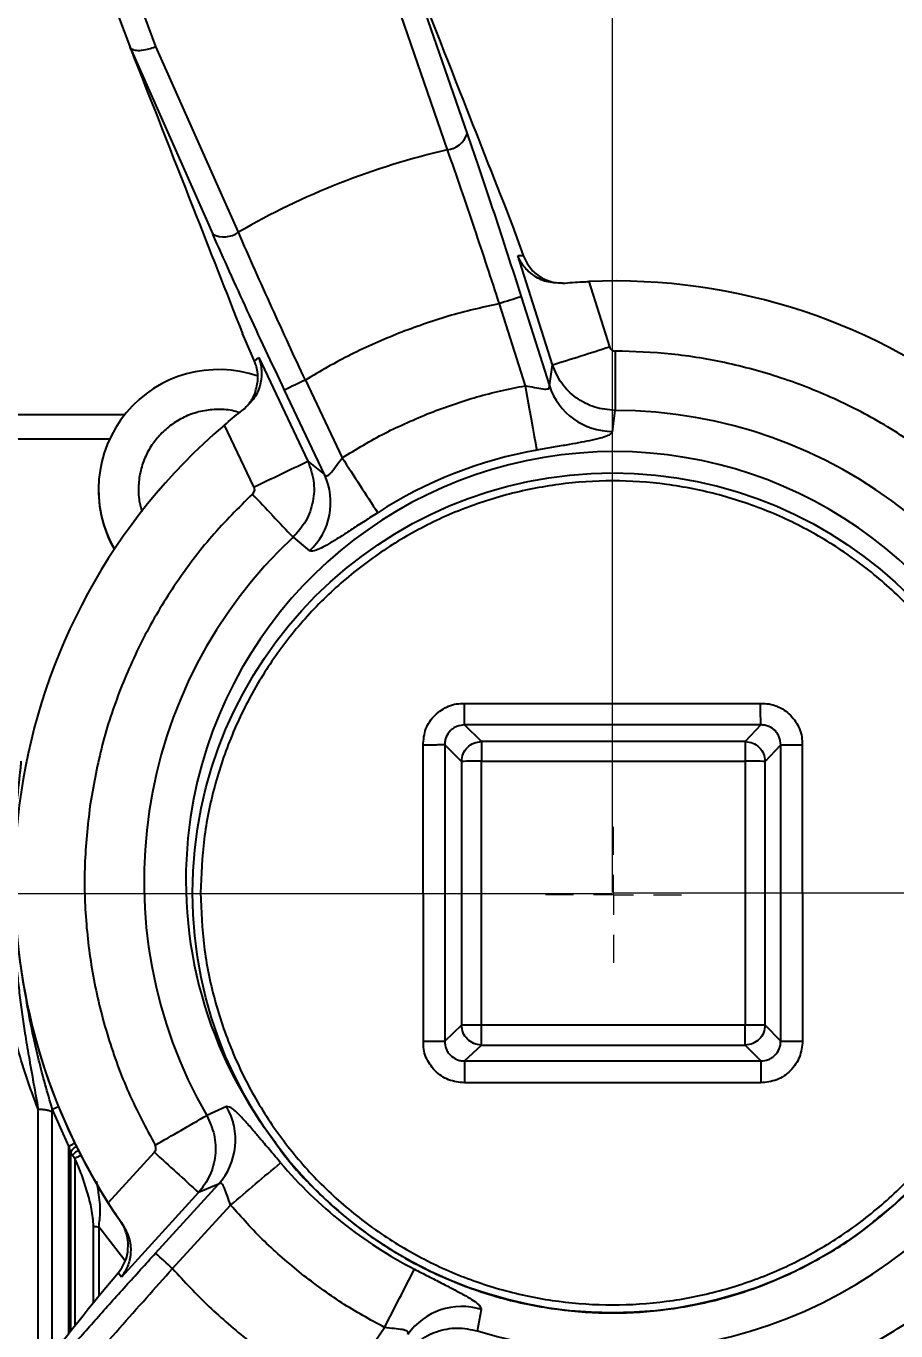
# Model space of a CAD drawing. Header units: millimetres. Extents: x 2404 to 4548, y 1024 to 2541.
# Drawn here: x 3197 to 3305.8, y 1366.1 to 1529.2 of the extents above; entities that cross this region are included whole.
import ezdxf

# ---------------------------------------------------------------- set-up
doc = ezdxf.new("R2010")
doc.units = ezdxf.units.MM
doc.layers.add('10', color=7, linetype='Continuous', lineweight=0)
doc.layers.add('AM_5', color=3, linetype='Continuous', lineweight=25)
doc.styles.add('SLDTEXTSTYLE1', font='txt.shx', dxfattribs={"width": 0.7, "bigfont": 'gbcbig.shx'})
doc.dimstyles.new('SLDDIMSTYLE12$0', dxfattribs={"dimtxt": 12, "dimasz": 10, "dimexe": 0, "dimexo": 0.0625, "dimgap": 0.875, "dimtad": 1, "dimdec": 1, "dimlfac": 1.8, "dimrnd": 1e-09, "dimzin": 12, "dimdsep": 46, "dimtxsty": 'SLDTEXTSTYLE1', "dimcen": 0.09, "dimdle": 8.16, "dimclrd": 3, "dimclre": 3, "dimadec": 0, "dimazin": 3, "dimtfac": 1, "dimtdec": 1, "dimtofl": 0, "dimtmove": 0, "dimatfit": 3, "dimfxl": 0, "dimfrac": 2, "dimtolj": 1, "dimlwd": 5, "dimlwe": 5, "dimarcsym": 0})
doc.dimstyles.new('SLDDIMSTYLE12$3', dxfattribs={"dimtxt": 12, "dimasz": 10, "dimexe": 0, "dimexo": 0.0625, "dimgap": 0.875, "dimtad": 1, "dimdec": 1, "dimlfac": 1.8, "dimrnd": 1e-09, "dimzin": 12, "dimdsep": 46, "dimtxsty": 'SLDTEXTSTYLE1', "dimcen": 0.09, "dimdle": 8.16, "dimclrd": 3, "dimclre": 3, "dimadec": 0, "dimazin": 3, "dimtfac": 1, "dimtdec": 1, "dimtofl": 0, "dimtmove": 0, "dimatfit": 3, "dimfxl": 0, "dimfrac": 2, "dimtolj": 1, "dimlwd": 5, "dimlwe": 5, "dimarcsym": 0})

# ---------------------------------------------------------------- blocks, each defined once
blk = doc.blocks.new('SW_CENTERMARKSYMBOL_19')
at = {"layer": '10', "color": 0}
for p, q in [((0, 1), (0, 1.7)), ((0, 0), (0, 0.5)), ((-1, 0), (-1.7, 0)), ((0, 0), (-0.5, 0)), ((0, 0), (0, -0.5)), ((0, 0), (0.5, 0)), ((1, 0), (1.7, 0)), ((0, -1), (0, -1.7))]:
    blk.add_line(p, q, dxfattribs=at)
blk = doc.blocks.new('*D69')
at = {"layer": 'AM_5', "color": 3, "linetype": 'Continuous', "lineweight": 5, "transparency": 16777216}
for p, q in [((3147.59, 1455.39), (3147.59, 1604.5)), ((3260.37, 1604.5), (3157.59, 1604.5))]:
    blk.add_line(p, q, dxfattribs=at)
at = {"layer": 'AM_5', "color": 3, "lineweight": 5, "transparency": 16777216}
blk.add_line((3270.37, 1420.92), (3270.37, 1604.5), dxfattribs=at)
at = {"layer": 'AM_5', "color": 3, "transparency": 16777216}
for points in [[(3157.59, 1606.17), (3157.59, 1602.84), (3147.59, 1604.5)], [(3260.37, 1606.17), (3260.37, 1602.84), (3270.37, 1604.5)]]:
    blk.add_solid(points, dxfattribs=at)
at = {"layer": 'Defpoints', "color": 0, "transparency": 16777216}
for p in [(3147.59, 1604.5), (3147.59, 1455.33), (3270.37, 1420.86)]:
    blk.add_point(p, dxfattribs=at)
at = {"layer": 'AM_5', "color": 0, "transparency": 16777216, "insert": (3208.98, 1611.38), "char_height": 12, "attachment_point": 5, "style": 'SLDTEXTSTYLE1'}
blk.add_mtext('\\A1;123', dxfattribs=at)
blk = doc.blocks.new('*D70')
at = {"layer": 'AM_5', "color": 3, "lineweight": 5, "transparency": 16777216}
blk.add_line((3270.35, 1421.36), (3270.35, 1604.46), dxfattribs=at)
at = {"layer": 'AM_5', "color": 3, "linetype": 'Continuous', "lineweight": 5, "transparency": 16777216}
for p, q in [((3280.35, 1604.46), (3437.59, 1604.46)), ((3447.59, 1495.16), (3447.59, 1604.46))]:
    blk.add_line(p, q, dxfattribs=at)
at = {"layer": 'AM_5', "color": 3, "transparency": 16777216}
for points in [[(3280.35, 1606.13), (3280.35, 1602.79), (3270.35, 1604.46)], [(3437.59, 1606.13), (3437.59, 1602.79), (3447.59, 1604.46)]]:
    blk.add_solid(points, dxfattribs=at)
at = {"layer": 'Defpoints', "color": 0, "transparency": 16777216}
for p in [(3447.59, 1604.46), (3447.59, 1495.09), (3270.35, 1421.3)]:
    blk.add_point(p, dxfattribs=at)
at = {"layer": 'AM_5', "color": 0, "transparency": 16777216, "insert": (3358.97, 1611.33), "char_height": 12, "attachment_point": 5, "style": 'SLDTEXTSTYLE1'}
blk.add_mtext('\\A1;178', dxfattribs=at)
blk = doc.blocks.new('*D51')
at = {"layer": 'AM_5', "color": 3, "lineweight": 5, "transparency": 16777216}
blk.add_line((3563.57, 1538.3), (3594.81, 1538.3), dxfattribs=at)
at = {"layer": 'AM_5', "color": 3, "linetype": 'Continuous', "lineweight": 5, "transparency": 16777216}
for p, q in [((3594.81, 1528.3), (3594.81, 1430.86)), ((3270.43, 1420.86), (3594.81, 1420.86))]:
    blk.add_line(p, q, dxfattribs=at)
at = {"layer": 'AM_5', "color": 3, "transparency": 16777216}
for points in [[(3593.15, 1528.3), (3596.48, 1528.3), (3594.81, 1538.3)], [(3593.15, 1430.86), (3596.48, 1430.86), (3594.81, 1420.86)]]:
    blk.add_solid(points, dxfattribs=at)
at = {"layer": 'Defpoints', "color": 0, "transparency": 16777216}
for p in [(3563.5, 1538.3), (3270.37, 1420.86), (3594.81, 1420.86)]:
    blk.add_point(p, dxfattribs=at)
at = {"layer": 'AM_5', "color": 0, "transparency": 16777216, "insert": (3587.94, 1479.58), "char_height": 12, "attachment_point": 5, "rotation": 90, "style": 'SLDTEXTSTYLE1'}
blk.add_mtext('\\A1;115', dxfattribs=at)
blk = doc.blocks.new('*D73')
at = {"layer": 'AM_5', "color": 3, "lineweight": 5, "transparency": 16777216}
blk.add_line((3270.29, 1420.73), (3082.3, 1420.73), dxfattribs=at)
at = {"layer": 'AM_5', "color": 3, "linetype": 'Continuous', "lineweight": 5, "transparency": 16777216}
for p, q in [((3082.3, 1410.73), (3082.3, 1189.11)), ((3224.54, 1179.11), (3082.3, 1179.11))]:
    blk.add_line(p, q, dxfattribs=at)
at = {"layer": 'AM_5', "color": 3, "transparency": 16777216}
for points in [[(3080.63, 1410.73), (3083.96, 1410.73), (3082.3, 1420.73)], [(3080.63, 1189.11), (3083.96, 1189.11), (3082.3, 1179.11)]]:
    blk.add_solid(points, dxfattribs=at)
at = {"layer": 'Defpoints', "color": 0, "transparency": 16777216}
for p in [(3270.35, 1420.73), (3082.3, 1179.11), (3224.61, 1179.11)]:
    blk.add_point(p, dxfattribs=at)
at = {"layer": 'AM_5', "color": 0, "transparency": 16777216, "insert": (3075.42, 1246.39), "char_height": 12, "attachment_point": 5, "rotation": 90, "style": 'SLDTEXTSTYLE1'}
blk.add_mtext('\\A1;245', dxfattribs=at)
blk = doc.blocks.new('*D52')
at = {"layer": 'AM_5', "color": 3, "linetype": 'Continuous', "lineweight": 5, "transparency": 16777216}
blk.add_line((3416.79, 1589.57), (3390.98, 1557.52), dxfattribs=at)
at = {"layer": 'AM_5', "color": 3, "lineweight": 5, "transparency": 16777216}
for p, q in [((3337.57, 1491.32), (3337.75, 1491.32)), ((3337.66, 1491.23), (3337.66, 1491.41))]:
    blk.add_line(p, q, dxfattribs=at)
at = {"layer": 'AM_5', "color": 3, "transparency": 16777216}
blk.add_solid([(3389.68, 1558.56), (3392.28, 1556.47), (3384.71, 1549.73)], dxfattribs=at)
at = {"layer": 'Defpoints', "color": 0, "transparency": 16777216}
for p in [(3384.71, 1549.73), (3290.62, 1432.9)]:
    blk.add_point(p, dxfattribs=at)
at = {"layer": 'AM_5', "color": 0, "transparency": 16777216, "insert": (3401.66, 1581.75), "char_height": 12, "attachment_point": 5, "rotation": 51.1543, "style": 'SLDTEXTSTYLE1'}
blk.add_mtext('\\A1;%%C420', dxfattribs=at)

msp = doc.modelspace()

# ---------------------------------------------------------------- linework, layer by layer
at = {"color": 7, "linetype": 'Continuous', "lineweight": 25}
for p, q in [((3213.265, 1526.693), (3201.327, 1558.694)), ((3201.125, 1550.554), (3210.124, 1526.35)), ((3243.85, 1539.857), (3252.188, 1515.752)), ((3241.411, 1537.783), (3249.699, 1513.741)), ((3210.063, 1526.545), (3220.392, 1503.225)), ((3223.588, 1503.453), (3213.265, 1526.693)), ((3257.86, 1504.246), (3259.165, 1500.564)), ((3258.498, 1500.529), (3259.165, 1500.564)), ((3262.833, 1486.875), (3258.498, 1500.529)), ((3262.143, 1497.462), (3263.034, 1497.191)), ((3263.034, 1497.191), (3263.039, 1497.191)), ((3263.039, 1497.191), (3264.488, 1497.099)), ((3267.375, 1497.292), (3269.968, 1489.126)), ((3256.179, 1494.519), (3259.435, 1484.265)), ((3258.929, 1495.386), (3262.471, 1484.234)), ((3225.596, 1487.335), (3224.1, 1490.787)), ((3225.596, 1487.335), (3226.128, 1487.774)), ((3226.128, 1487.774), (3232.271, 1474.833)), ((3262.471, 1484.234), (3262.833, 1486.875)), ((3231.955, 1484.974), (3236.568, 1475.255)), ((3225.338, 1482.659), (3225.665, 1483.347)), ((3234.366, 1473.16), (3229.348, 1483.731)), ((3225.334, 1482.656), (3225.338, 1482.659)), ((3270.363, 1478.549), (3270.679, 1481.182)), ((3225.508, 1471.608), (3221.835, 1479.347)), ((3130.728, 1477.618), (3207.497, 1477.618)), ((3232.271, 1474.833), (3234.366, 1473.16)), ((3206.096, 1471.327), (3206.096, 1471.277)), ((3230.417, 1465.318), (3232.472, 1463.619)), ((3251.862, 1444.526), (3288.832, 1444.538)), ((3253.973, 1439.795), (3251.862, 1441.862)), ((3288.896, 1441.862), (3251.862, 1441.862)), ((3288.896, 1441.862), (3286.948, 1439.795)), ((3246.715, 1402.336), (3246.68, 1439.309)), ((3249.375, 1439.375), (3251.486, 1437.308)), ((3249.375, 1439.375), (3249.375, 1402.342)), ((3286.948, 1439.795), (3253.973, 1439.795)), ((3289.436, 1437.308), (3291.38, 1439.371)), ((3291.38, 1402.346), (3291.38, 1439.371)), ((3294.042, 1439.366), (3294.118, 1402.34)), ((3251.486, 1437.308), (3251.486, 1404.333)), ((3253.973, 1404.338), (3253.973, 1437.313)), ((3253.973, 1437.313), (3286.948, 1437.313)), ((3286.948, 1437.313), (3286.948, 1404.338)), ((3289.436, 1404.333), (3289.436, 1437.308)), ((3217.869, 1420.995), (3217.869, 1420.986)), ((3251.486, 1404.333), (3249.375, 1402.342)), ((3286.948, 1404.338), (3253.973, 1404.338)), ((3291.38, 1402.346), (3289.436, 1404.333)), ((3251.866, 1399.857), (3253.973, 1401.845)), ((3253.973, 1401.845), (3286.948, 1401.845)), ((3286.948, 1401.845), (3288.892, 1399.857)), ((3251.866, 1399.857), (3288.892, 1399.857)), ((3288.892, 1397.114), (3251.866, 1397.114)), ((3200.327, 1393.525), (3200.326, 1393.854)), ((3202.408, 1389.195), (3200.326, 1393.854)), ((3222.095, 1394.144), (3219.622, 1393.04)), ((3202.408, 1389.165), (3202.408, 1389.195)), ((3202.417, 1389.161), (3202.408, 1389.195)), ((3202.856, 1388.048), (3202.658, 1388.33)), ((3207.313, 1382.107), (3213.085, 1388.432)), ((3203.157, 1387.664), (3202.856, 1388.048)), ((3218.615, 1383.402), (3208.961, 1372.823)), ((3213.232, 1375.826), (3221.119, 1384.469)), ((3221.119, 1384.469), (3218.615, 1383.402)), ((3215.363, 1373.887), (3222.615, 1381.833)), ((3209.394, 1374.905), (3206.144, 1379.123)), ((3208.912, 1379.684), (3209.136, 1379.377)), ((3209.692, 1377.892), (3209.689, 1377.896)), ((3209.803, 1377.139), (3209.692, 1377.892)), ((3206.13, 1370.492), (3208.574, 1373.353)), ((3208.961, 1372.823), (3208.574, 1373.353)), ((3253.491, 1366.105), (3253.97, 1368.795)), ((3235.741, 1357.68), (3241.851, 1366.535))]:
    msp.add_line(p, q, dxfattribs=at)
at = {"color": 7, "linetype": 'Continuous', "lineweight": 25, "flags": 128}
for points in [[(3270.689, 1488.595), (3270.687, 1487.261), (3270.685, 1485.969), (3270.684, 1484.762), (3270.682, 1483.678), (3270.681, 1482.752), (3270.68, 1482.012), (3270.679, 1481.483), (3270.679, 1481.182)], [(3259.435, 1484.265), (3259.696, 1482.819), (3259.949, 1481.419), (3260.185, 1480.111), (3260.397, 1478.936), (3260.579, 1477.932), (3260.724, 1477.131), (3260.828, 1476.557), (3260.888, 1476.231)], [(3253.973, 1439.795), (3253.973, 1439.707), (3253.973, 1439.539), (3253.973, 1439.295), (3253.973, 1438.985), (3253.973, 1438.619), (3253.973, 1438.209), (3253.973, 1437.769), (3253.973, 1437.313)], [(3286.948, 1439.795), (3286.948, 1439.707), (3286.948, 1439.539), (3286.948, 1439.295), (3286.948, 1438.985), (3286.948, 1438.619), (3286.948, 1438.209), (3286.948, 1437.769), (3286.948, 1437.313)], [(3253.973, 1401.845), (3253.973, 1401.932), (3253.973, 1402.1), (3253.973, 1402.344), (3253.973, 1402.655), (3253.973, 1403.024), (3253.973, 1403.437), (3253.973, 1403.88), (3253.973, 1404.338)], [(3286.948, 1401.845), (3286.948, 1401.932), (3286.948, 1402.1), (3286.948, 1402.344), (3286.948, 1402.655), (3286.948, 1403.024), (3286.948, 1403.437), (3286.948, 1403.88), (3286.948, 1404.338)], [(3251.866, 1399.857), (3251.866, 1399.762), (3251.866, 1399.576), (3251.866, 1399.308), (3251.866, 1398.965), (3251.866, 1398.56), (3251.866, 1398.106), (3251.866, 1397.619), (3251.866, 1397.114)], [(3288.892, 1399.857), (3288.892, 1399.762), (3288.892, 1399.576), (3288.892, 1399.308), (3288.892, 1398.965), (3288.892, 1398.56), (3288.892, 1398.106), (3288.892, 1397.619), (3288.892, 1397.114)], [(3198.559, 1361.002), (3198.559, 1364.007), (3198.559, 1369.14), (3198.559, 1374.24), (3198.559, 1379.283), (3198.559, 1384.246), (3198.559, 1389.104), (3198.559, 1393.835)], [(3200.327, 1363.222), (3200.327, 1363.23), (3200.327, 1368.442), (3200.327, 1373.623), (3200.327, 1378.746), (3200.327, 1383.788), (3200.327, 1388.722), (3200.327, 1393.525)], [(3202.408, 1365.836), (3202.408, 1369.428), (3202.408, 1374.48), (3202.408, 1379.47), (3202.408, 1384.373), (3202.408, 1389.165)], [(3202.658, 1366.149), (3202.658, 1368.877), (3202.658, 1373.85), (3202.658, 1378.766), (3202.658, 1383.6), (3202.658, 1388.33)], [(3203.157, 1387.664), (3203.157, 1382.772), (3203.157, 1377.771), (3203.157, 1372.685), (3203.157, 1367.544), (3203.157, 1366.768)], [(3205.489, 1369.707), (3205.489, 1374.264), (3205.489, 1379.196)], [(3206.144, 1379.123), (3206.144, 1374.212), (3206.144, 1370.518)]]:
    msp.add_lwpolyline(points, dxfattribs=at)
at = {"color": 7, "linetype": 'Continuous', "lineweight": 25}
msp.add_circle((3270.369, 1420.861), 52.5, dxfattribs=at)
for centre, radius, start, end in [((3249.305, 1516.773), 3.058, 277.39752, 340.49784), ((3270.595, 1422.429), 93.672, 102.88972, 120.12054), ((3221.804, 1505.948), 3.068, 242.60529, 305.56074), ((3270.595, 1422.361), 75, 10.54851, 92.46086), ((3379.453, 1108.322), 405.394, 107.29542, 107.70302), ((2949.897, 2491.089), 1051.844, 287.308245, 287.715785), ((3221.096, 1471.288), 15, 70.68701, 209.89018), ((3415.88, 1096.092), 430.183, 115.31225, 115.69693), ((3270.332, 1486.826), 8.277, 198.25, 270.21482), ((3270.595, 1422.372), 58.809, 13.09228, 89.91829), ((3270.595, 1422.361), 75, 130.5515, 212.46111), ((3270.595, 1422.435), 54.664, 100.22856, 122.78193), ((3270.595, 1422.452), 53.574, 308.26934, 171.50515), ((2748.602, 2480.536), 1115.963, 295.299462, 295.684155), ((5229.157, 2756.502), 2368.967, 212.741266, 212.938789), ((3226.847, 1469.694), 8.279, 312.79782, 24.74766), ((3221.096, 1471.239), 15, 179.85416, 209.77464), ((4473.717, 2636.523), 1708.073, 223.040922, 223.289717), ((3270.594, 1422.372), 58.809, 133.09211, 209.9183), ((3253.434, 1071.777), 365.536, 89.91553, 90.30529), ((3287.493, 1077.526), 359.787, 89.69056, 90.08686), ((3270.595, 1422.452), 53.574, 171.50512, 216.90515), ((3270.595, 1422.348), 75, 179.85416, 214.67082), ((3253.434, 1038.802), 365.536, 89.91553, 90.30529), ((3287.493, 1044.551), 359.787, 89.69056, 90.08686), ((3293.518, 1798.106), 395.766, 269.69056, 270.08686), ((3189.289, 1423.146), 31.302, 290.645, 292.15846), ((2534.844, 2571.19), 1362.702, 299.853963, 300.166528), ((3214.945, 1389.979), 8.275, 318.25455, 30.22182), ((3270.595, 1422.373), 58.81, 253.09221, 329.91815), ((3202.01, 1388.105), 1.132, 68.96163, 69.4452), ((4123.781, 2383.98), 1349.252, 227.54871, 227.866183), ((2121.741, 2685.831), 1706.557, 310.172067, 310.447019), ((3270.595, 1422.435), 54.664, 220.22866, 242.78205), ((3270.595, 1422.361), 75, 250.55137, 332.45778), ((2864.189, 990.164), 520.16, 47.53594, 47.85337), ((698.331, 2676.63), 2861.092, 332.748286, 332.912361), ((3251.521, 1360.887), 8.278, 72.79245, 144.73438)]:
    msp.add_arc(centre, radius, start, end, dxfattribs=at)
for points, knots in [([(3270.162, 1252.13), (3272.722, 1252.154), (3276.302, 1252.189), (3281.572, 1252.468), (3286.036, 1252.803), (3291.352, 1253.369), (3296.921, 1254.142), (3302.735, 1255.152), (3308.706, 1256.408), (3314.782, 1257.919), (3320.92, 1259.69), (3327.085, 1261.724), (3333.249, 1264.023), (3339.385, 1266.589), (3345.473, 1269.419), (3351.493, 1272.513), (3357.426, 1275.867), (3363.255, 1279.48), (3368.965, 1283.345), (3374.54, 1287.459), (3379.967, 1291.816), (3385.233, 1296.411), (3390.324, 1301.235), (3395.229, 1306.283), (3399.936, 1311.546), (3404.434, 1317.016), (3408.712, 1322.684), (3412.761, 1328.541), (3416.571, 1334.578), (3420.132, 1340.784), (3423.437, 1347.148), (3426.478, 1353.661), (3429.247, 1360.31), (3431.738, 1367.085), (3433.943, 1373.972), (3435.858, 1380.961), (3437.476, 1388.039), (3438.794, 1395.192), (3439.807, 1402.409), (3440.512, 1409.676), (3440.904, 1416.981), (3440.983, 1424.309), (3440.746, 1431.647), (3440.192, 1438.981), (3439.32, 1446.299), (3438.13, 1453.586), (3436.622, 1460.829), (3434.797, 1468.013), (3432.656, 1475.126), (3430.202, 1482.154), (3427.437, 1489.082), (3424.365, 1495.898), (3420.988, 1502.589), (3417.31, 1509.141), (3413.336, 1515.541), (3409.071, 1521.776), (3404.52, 1527.834), (3399.688, 1533.703), (3394.581, 1539.369), (3389.205, 1544.822), (3383.758, 1549.869), (3378.284, 1554.522), (3372.826, 1558.791), (3367.201, 1562.833), (3361.42, 1566.642), (3355.492, 1570.21), (3349.43, 1573.532), (3343.244, 1576.602), (3336.948, 1579.416), (3330.554, 1581.968), (3324.079, 1584.254), (3317.541, 1586.27), (3310.966, 1588.012), (3304.393, 1589.477), (3297.899, 1590.659), (3291.61, 1591.556), (3286.086, 1592.139), (3281.203, 1592.507), (3276.379, 1592.747), (3270.405, 1592.864), (3264.888, 1592.753), (3259.619, 1592.482), (3255.154, 1592.144), (3249.838, 1591.579), (3244.269, 1590.806), (3238.456, 1589.796), (3232.485, 1588.54), (3226.409, 1587.029), (3220.271, 1585.258), (3214.105, 1583.224), (3207.942, 1580.925), (3201.805, 1578.359), (3195.717, 1575.529), (3189.697, 1572.435), (3183.765, 1569.081), (3177.936, 1565.469), (3172.226, 1561.603), (3166.65, 1557.489), (3161.223, 1553.132), (3155.957, 1548.537), (3150.866, 1543.713), (3145.961, 1538.665), (3141.254, 1533.402), (3136.756, 1527.932), (3132.478, 1522.264), (3128.43, 1516.407), (3124.62, 1510.37), (3121.058, 1504.164), (3117.753, 1497.8), (3114.711, 1491.288), (3111.949, 1484.636), (3109.612, 1478.354), (3108.333, 1474.249), (3107.77, 1472.441)], [0, 0, 0, 0, 0.01020738, 0.01427401, 0.02103699, 0.02805607, 0.03558666, 0.0434511, 0.05157826, 0.05991132, 0.06840986, 0.07704394, 0.08579098, 0.09463359, 0.10355821, 0.11255405, 0.12161242, 0.13072624, 0.1398897, 0.14909794, 0.15834689, 0.16763314, 0.17695375, 0.18630622, 0.19568842, 0.20509849, 0.21453484, 0.22399606, 0.23348097, 0.24298851, 0.25251779, 0.26206801, 0.27163852, 0.28122873, 0.29083816, 0.30046642, 0.31011319, 0.31977821, 0.32946132, 0.33916239, 0.34888138, 0.35861831, 0.36837328, 0.37814642, 0.38793798, 0.39774825, 0.40757761, 0.41742653, 0.42729557, 0.4371854, 0.4470968, 0.45703069, 0.46698816, 0.47697044, 0.48697902, 0.49701559, 0.50708218, 0.51718117, 0.52731537, 0.53748817, 0.54770366, 0.5569145, 0.56612256, 0.57532659, 0.5845258, 0.59371913, 0.60290519, 0.61208206, 0.62124705, 0.63039624, 0.63952364, 0.64861966, 0.65766788, 0.66663751, 0.67546331, 0.68397889, 0.69196332, 0.69760555, 0.70350123, 0.71121989, 0.72142727, 0.72549391, 0.73225688, 0.73927596, 0.74680655, 0.754671, 0.76279816, 0.77113122, 0.77962976, 0.78826384, 0.79701087, 0.80585349, 0.81477811, 0.82377394, 0.83283231, 0.84194614, 0.85110959, 0.86031783, 0.86956679, 0.87885303, 0.88817364, 0.89752611, 0.90690831, 0.91631839, 0.92575473, 0.93521596, 0.94470086, 0.95420841, 0.96373768, 0.97328791, 0.98285841, 0.99244862, 1, 1, 1, 1]), ([(3270.978, 1572.819), (3273.378, 1572.781), (3276.737, 1572.729), (3281.68, 1572.425), (3285.869, 1572.068), (3290.856, 1571.477), (3296.077, 1570.677), (3301.523, 1569.64), (3307.111, 1568.356), (3312.79, 1566.817), (3318.519, 1565.02), (3324.262, 1562.959), (3329.993, 1560.635), (3335.685, 1558.048), (3341.317, 1555.198), (3346.868, 1552.088), (3352.322, 1548.721), (3357.659, 1545.102), (3362.865, 1541.235), (3367.924, 1537.126), (3372.822, 1532.782), (3377.545, 1528.209), (3382.081, 1523.416), (3386.417, 1518.41), (3390.542, 1513.201), (3394.444, 1507.798), (3398.113, 1502.21), (3401.54, 1496.449), (3404.714, 1490.525), (3407.627, 1484.45), (3410.272, 1478.236), (3412.64, 1471.893), (3414.725, 1465.436), (3416.52, 1458.877), (3418.02, 1452.229), (3419.218, 1445.505), (3420.115, 1438.719), (3420.69, 1431.885), (3420.965, 1425.818), (3420.913, 1422.035), (3420.892, 1420.541)], [0, 0, 0, 0, 0.0302952, 0.0423856, 0.0624901, 0.08336, 0.1057536, 0.1291426, 0.1533151, 0.1781023, 0.2033838, 0.2290707, 0.2550958, 0.2814075, 0.3079654, 0.3347376, 0.3616982, 0.3888263, 0.4161047, 0.4435189, 0.4710571, 0.4987089, 0.526466, 0.5543209, 0.5822674, 0.6103001, 0.6384144, 0.6666062, 0.6948723, 0.7232096, 0.7516156, 0.7800883, 0.8086258, 0.8372268, 0.86589, 0.8946146, 0.9234, 0.9522458, 0.9811519, 1, 1, 1, 1]), ([(3162.011, 1318.537), (3161.05, 1319.538), (3158.56, 1322.13), (3154.779, 1326.543), (3150.647, 1331.746), (3146.747, 1337.151), (3143.077, 1342.738), (3139.651, 1348.499), (3136.477, 1354.423), (3133.563, 1360.498), (3130.918, 1366.713), (3128.55, 1373.055), (3126.466, 1379.512), (3124.671, 1386.071), (3123.171, 1392.72), (3121.972, 1399.444), (3121.078, 1406.229), (3120.492, 1413.063), (3120.219, 1419.931), (3120.26, 1426.818), (3120.617, 1433.711), (3121.292, 1440.595), (3122.286, 1447.455), (3123.597, 1454.277), (3125.226, 1461.046), (3127.172, 1467.748), (3129.432, 1474.368), (3132.004, 1480.891), (3134.885, 1487.304), (3138.071, 1493.592), (3141.559, 1499.74), (3145.344, 1505.736), (3149.42, 1511.565), (3153.783, 1517.214), (3158.427, 1522.67), (3163.346, 1527.919), (3168.355, 1532.775), (3173.41, 1537.247), (3178.469, 1541.345), (3183.695, 1545.222), (3189.089, 1548.852), (3193.565, 1551.65), (3196.29, 1553.146), (3197.116, 1553.6)], [0, 0, 0, 0, 0.0151775, 0.0393292, 0.0635604, 0.0878663, 0.1122429, 0.1366868, 0.161195, 0.1857649, 0.2103945, 0.2350819, 0.2598255, 0.2846241, 0.3094766, 0.3343824, 0.3593409, 0.3843518, 0.409415, 0.4345306, 0.4596989, 0.4849206, 0.5101965, 0.5355275, 0.5609152, 0.5863611, 0.6118672, 0.6374358, 0.6630699, 0.6887726, 0.714548, 0.7404006, 0.7663359, 0.7923603, 0.8184816, 0.8447092, 0.8710544, 0.8948026, 0.918543, 0.942272, 0.9659875, 0.9896862, 1, 1, 1, 1]), ([(3243.938, 1539.673), (3246.529, 1533.079), (3251.156, 1521.304), (3255.812, 1509.458), (3257.86, 1504.246)], [0, 0, 0, 0, 0.5600004, 1, 1, 1, 1]), ([(3210.124, 1526.35), (3210.11, 1526.386), (3210.081, 1526.459), (3210.056, 1526.532), (3210.051, 1526.558), (3210.055, 1526.556), (3210.061, 1526.548), (3210.063, 1526.545)], [0, 0, 0, 0, 0.3325712, 0.6879646, 0.8313814, 0.949784, 1, 1, 1, 1]), ([(3210.063, 1526.545), (3210.177, 1526.438), (3210.351, 1526.275), (3210.816, 1526.188), (3211.374, 1526.174), (3212.116, 1526.29), (3212.782, 1526.499), (3213.127, 1526.634), (3213.23, 1526.678), (3213.265, 1526.693)], [0, 0, 0, 0, 0.2389954, 0.3678324, 0.4996781, 0.7489725, 0.9246805, 0.9739408, 1, 1, 1, 1]), ([(3210.124, 1526.35), (3212.725, 1519.731), (3217.37, 1507.911), (3222.043, 1496.019), (3224.1, 1490.787)], [0, 0, 0, 0, 0.5600002, 1, 1, 1, 1]), ([(3252.188, 1515.752), (3252.741, 1514.144), (3253.847, 1510.925), (3255.541, 1505.855), (3257.244, 1500.664), (3258.366, 1497.149), (3258.929, 1495.386)], [0, 0, 0, 0, 0.2492462, 0.4987214, 0.7485201, 1, 1, 1, 1]), ([(3249.699, 1513.741), (3250.262, 1512.127), (3251.368, 1508.96), (3253.032, 1504.061), (3254.635, 1499.256), (3255.671, 1496.076), (3256.179, 1494.519)], [0, 0, 0, 0, 0.2645644, 0.5194287, 0.7645782, 1, 1, 1, 1]), ([(3229.348, 1483.731), (3228.557, 1485.404), (3226.981, 1488.74), (3224.686, 1493.698), (3222.468, 1498.562), (3221.084, 1501.671), (3220.392, 1503.225)], [0, 0, 0, 0, 0.2514799, 0.5012785, 0.7507527, 1, 1, 1, 1]), ([(3231.955, 1484.974), (3231.264, 1486.46), (3229.853, 1489.492), (3227.749, 1494.099), (3225.625, 1498.817), (3224.276, 1501.888), (3223.588, 1503.453)], [0, 0, 0, 0, 0.2354209, 0.48057, 0.7354347, 1, 1, 1, 1]), ([(3264.098, 1497.081), (3263.398, 1497.106), (3261.998, 1497.157), (3260.405, 1498.024), (3259.185, 1499.144), (3258.727, 1500.067), (3258.498, 1500.529)], [0, 0, 0, 0, 0.2499493, 0.4997481, 0.749457, 1, 1, 1, 1]), ([(3259.165, 1500.564), (3259.504, 1499.886), (3260.089, 1498.716), (3261.348, 1497.809), (3262.017, 1497.517), (3262.143, 1497.462)], [0, 0, 0, 0, 0.5280154, 0.9113192, 1, 1, 1, 1]), ([(3264.098, 1497.081), (3264.933, 1497.146), (3266.002, 1497.229), (3267.128, 1497.28), (3267.375, 1497.292)], [0, 0, 0, 0, 0.7808444, 1, 1, 1, 1]), ([(3226.128, 1487.774), (3226.275, 1487.279), (3226.567, 1486.291), (3226.438, 1484.639), (3225.862, 1482.918), (3224.871, 1481.925), (3224.376, 1481.429)], [0, 0, 0, 0, 0.2505534, 0.5002592, 0.7500542, 1, 1, 1, 1]), ([(3269.968, 1489.126), (3269.999, 1489.052), (3270.061, 1488.905), (3270.235, 1488.734), (3270.449, 1488.618), (3270.609, 1488.602), (3270.689, 1488.595)], [0, 0, 0, 0, 0.2501498, 0.4993715, 0.7492584, 1, 1, 1, 1]), ([(3335.109, 1437.362), (3334.508, 1439.629), (3333.293, 1444.214), (3330.521, 1450.865), (3327.006, 1457.342), (3322.69, 1463.498), (3317.63, 1469.205), (3311.915, 1474.315), (3305.65, 1478.732), (3298.95, 1482.379), (3291.981, 1485.197), (3284.878, 1487.164), (3277.775, 1488.367), (3273.033, 1488.52), (3270.689, 1488.595)], [0, 0, 0, 0, 0.079193, 0.1601594, 0.2427828, 0.3278545, 0.4136411, 0.5, 0.5863536, 0.6721403, 0.7572171, 0.8398354, 0.9208043, 1, 1, 1, 1]), ([(3225.665, 1483.347), (3225.826, 1483.937), (3226.147, 1485.114), (3225.936, 1486.469), (3225.663, 1487.163), (3225.596, 1487.335)], [0, 0, 0, 0, 0.4303315, 0.858978, 1, 1, 1, 1]), ([(3270.679, 1481.182), (3269.812, 1481.263), (3268.079, 1481.427), (3265.752, 1482.671), (3263.856, 1484.495), (3263.174, 1486.081), (3262.833, 1486.875)], [0, 0, 0, 0, 0.2503671, 0.5005248, 0.7501034, 1, 1, 1, 1]), ([(3259.435, 1484.265), (3259.836, 1484.195), (3260.627, 1484.058), (3261.5, 1483.879), (3262.034, 1483.834), (3262.32, 1483.872), (3262.483, 1484), (3262.475, 1484.154), (3262.471, 1484.234)], [0, 0, 0, 0, 0.2616178, 0.5161546, 0.6376198, 0.7555299, 0.8740541, 1, 1, 1, 1]), ([(3223.715, 1480.901), (3223.408, 1480.994), (3222.469, 1481.28), (3220.81, 1481.348), (3218.85, 1481.114), (3217.011, 1480.488), (3215.368, 1479.582), (3214.465, 1478.767), (3214.025, 1478.37)], [0, 0, 0, 0, 0.09132221, 0.2798441, 0.46836599, 0.65326485, 0.83131816, 1, 1, 1, 1]), ([(3221.835, 1479.347), (3222.514, 1479.917), (3223.383, 1480.647), (3224.197, 1481.288), (3224.376, 1481.429)], [0, 0, 0, 0, 0.7808005, 1, 1, 1, 1]), ([(3224.069, 1481.173), (3224.43, 1481.504), (3224.915, 1481.95), (3225.249, 1482.512), (3225.334, 1482.656)], [0, 0, 0, 0, 0.7449704, 1, 1, 1, 1]), ([(3209.351, 1480.618), (3183.603, 1480.618), (3178.426, 1480.618), (3168.08, 1480.618), (3154.664, 1480.618), (3142.521, 1480.618), (3135.297, 1480.618), (3131.948, 1480.618)], [0, 0, 0, 0, 0.02308155, 0.1464587, 0.27023433, 0.36308637, 0.44187617, 0.44187617, 0.44187617, 0.44187617]), ([(3214.025, 1478.37), (3213.637, 1477.941), (3212.841, 1477.06), (3211.947, 1475.466), (3211.319, 1473.685), (3211.054, 1471.784), (3211.104, 1470.039), (3211.397, 1468.991), (3211.517, 1468.561)], [0, 0, 0, 0, 0.1629563, 0.3344814, 0.5122355, 0.6932761, 0.8743167, 1, 1, 1, 1]), ([(3260.888, 1476.231), (3261.523, 1476.344), (3262.808, 1476.575), (3264.595, 1476.89), (3266.197, 1477.175), (3267.633, 1477.453), (3268.842, 1477.73), (3269.701, 1478.008), (3270.239, 1478.279), (3270.321, 1478.458), (3270.363, 1478.549)], [0, 0, 0, 0, 0.1222892, 0.2475486, 0.3637592, 0.4805658, 0.6189284, 0.7530679, 0.8736947, 1, 1, 1, 1]), ([(3232.271, 1474.833), (3232.562, 1474.024), (3233.145, 1472.403), (3233.007, 1469.78), (3232.156, 1467.278), (3230.998, 1465.973), (3230.417, 1465.318)], [0, 0, 0, 0, 0.248705, 0.4981896, 0.7483774, 1, 1, 1, 1]), ([(3234.366, 1473.16), (3234.417, 1473.099), (3234.516, 1472.982), (3234.723, 1472.998), (3234.96, 1473.166), (3235.32, 1473.563), (3235.837, 1474.29), (3236.322, 1474.93), (3236.568, 1475.255)], [0, 0, 0, 0, 0.1251651, 0.2440023, 0.362149, 0.4834229, 0.7377951, 1, 1, 1, 1]), ([(3225.508, 1471.608), (3225.536, 1471.533), (3225.591, 1471.383), (3225.581, 1471.139), (3225.503, 1470.908), (3225.397, 1470.788), (3225.343, 1470.728)], [0, 0, 0, 0, 0.25014978, 0.49937143, 0.74925837, 1, 1, 1, 1]), ([(3225.343, 1470.728), (3223.609, 1468.998), (3220.125, 1465.523), (3215.661, 1459.596), (3211.822, 1453.217), (3208.75, 1446.434), (3206.406, 1439.394), (3205.524, 1434.554), (3205.085, 1432.143)], [0, 0, 0, 0, 0.1654437, 0.332195, 0.5, 0.6677943, 0.834551, 1, 1, 1, 1]), ([(3240.997, 1468.393), (3240.45, 1468.04), (3239.343, 1467.325), (3237.777, 1466.308), (3236.348, 1465.384), (3235.124, 1464.622), (3234.115, 1464.047), (3233.045, 1463.532), (3232.701, 1463.584), (3232.472, 1463.619)], [0, 0, 0, 0, 0.1235233, 0.2501507, 0.3747805, 0.5002123, 0.6235234, 0.7497125, 1, 1, 1, 1]), ([(3246.68, 1439.309), (3246.736, 1440.016), (3246.847, 1441.411), (3248.084, 1443.162), (3249.52, 1444.13), (3250.838, 1444.537), (3251.522, 1444.529), (3251.862, 1444.526)], [0, 0, 0, 0, 0.2548061, 0.5030235, 0.7512335, 0.8766037, 1, 1, 1, 1]), ([(3288.896, 1441.862), (3288.895, 1441.926), (3288.893, 1442.058), (3288.879, 1442.65), (3288.863, 1443.333), (3288.847, 1443.973), (3288.837, 1444.344), (3288.832, 1444.538)], [0, 0, 0, 0, 0.2386603, 0.491323, 0.7193143, 0.8531728, 1, 1, 1, 1]), ([(3288.832, 1444.538), (3289.198, 1444.537), (3289.904, 1444.536), (3291.241, 1444.13), (3292.689, 1443.159), (3293.656, 1441.707), (3294.063, 1440.39), (3294.049, 1439.705), (3294.042, 1439.366)], [0, 0, 0, 0, 0.1326034, 0.256109, 0.503904, 0.7516959, 0.877002, 1, 1, 1, 1]), ([(3251.862, 1441.862), (3251.535, 1441.83), (3251.041, 1441.783), (3250.46, 1441.468), (3249.959, 1441.063), (3249.594, 1440.511), (3249.399, 1439.884), (3249.383, 1439.547), (3249.375, 1439.375)], [0, 0, 0, 0, 0.2493138, 0.3761129, 0.5001652, 0.7410461, 0.8682365, 1, 1, 1, 1]), ([(3291.38, 1439.371), (3291.348, 1439.698), (3291.301, 1440.191), (3290.987, 1440.773), (3290.582, 1441.276), (3290.03, 1441.642), (3289.403, 1441.837), (3289.066, 1441.854), (3288.896, 1441.862)], [0, 0, 0, 0, 0.2493268, 0.3762956, 0.5001656, 0.7420044, 0.8689622, 1, 1, 1, 1]), ([(3249.375, 1439.375), (3249.308, 1439.374), (3249.171, 1439.371), (3248.563, 1439.356), (3247.88, 1439.339), (3247.247, 1439.323), (3246.875, 1439.314), (3246.68, 1439.309)], [0, 0, 0, 0, 0.2438999, 0.4992707, 0.7200727, 0.8527413, 1, 1, 1, 1]), ([(3196.409, 1437.346), (3196.406, 1437.291), (3196.4, 1437.179), (3196.38, 1436.935), (3196.35, 1436.627), (3196.31, 1436.243), (3196.259, 1435.779), (3196.198, 1435.228), (3196.13, 1434.603), (3196.045, 1433.82), (3195.935, 1432.75), (3195.794, 1431.243), (3195.643, 1429.35), (3195.507, 1427.149), (3195.404, 1424.607), (3195.364, 1421.741), (3195.408, 1418.742), (3195.53, 1415.883), (3195.712, 1413.181), (3195.946, 1410.608), (3196.225, 1408.106), (3196.537, 1405.712), (3196.915, 1403.171), (3197.395, 1400.305), (3197.973, 1397.133), (3198.368, 1394.909), (3198.559, 1393.835)], [0, 0, 0, 0, 0.0257976, 0.0525021, 0.0801114, 0.1086272, 0.1380565, 0.1683988, 0.199647, 0.2289254, 0.270324, 0.3238538, 0.3815482, 0.4374253, 0.4959393, 0.5596207, 0.6187306, 0.6691438, 0.7133369, 0.7562168, 0.7942673, 0.8305957, 0.8651667, 0.9070886, 0.9551301, 1, 1, 1, 1]), ([(3198.559, 1393.835), (3198.049, 1395.181), (3197.018, 1397.901), (3195.837, 1401.891), (3194.892, 1405.816), (3194.252, 1409.305), (3193.821, 1412.441), (3193.551, 1415.184), (3193.391, 1417.808), (3193.323, 1420.322), (3193.335, 1422.63), (3193.414, 1424.818), (3193.537, 1426.822), (3193.698, 1428.655), (3193.884, 1430.366), (3194.081, 1431.906), (3194.278, 1433.265), (3194.453, 1434.39), (3194.602, 1435.317), (3194.721, 1436.063), (3194.767, 1436.399), (3194.79, 1436.562)], [0, 0, 0, 0, 0.061871, 0.1250645, 0.1864714, 0.2501378, 0.2985674, 0.3490617, 0.3985754, 0.4478077, 0.5000979, 0.5463983, 0.5979911, 0.6485796, 0.6949368, 0.750549, 0.802481, 0.8511011, 0.9012638, 0.9521004, 1, 1, 1, 1]), ([(3205.085, 1432.143), (3204.8, 1429.709), (3204.23, 1424.823), (3204.414, 1417.405), (3205.37, 1410.021), (3207.177, 1402.798), (3209.715, 1395.825), (3212.031, 1391.484), (3213.185, 1389.322)], [0, 0, 0, 0, 0.16544369, 0.33219497, 0.49999998, 0.6677943, 0.83455097, 1, 1, 1, 1]), ([(3100.292, 1423.622), (3100.276, 1422.629), (3100.22, 1419.191), (3100.456, 1413.301), (3100.995, 1405.967), (3101.871, 1398.649), (3103.061, 1391.362), (3104.569, 1384.12), (3106.394, 1376.935), (3108.534, 1369.822), (3110.988, 1362.795), (3113.753, 1355.866), (3116.826, 1349.05), (3120.203, 1342.359), (3123.88, 1335.807), (3127.854, 1329.407), (3132.119, 1323.172), (3136.67, 1317.114), (3141.502, 1311.245), (3146.609, 1305.579), (3151.986, 1300.126), (3157.433, 1295.079), (3162.906, 1290.427), (3168.364, 1286.157), (3173.989, 1282.115), (3179.771, 1278.306), (3185.698, 1274.738), (3191.761, 1271.416), (3197.946, 1268.346), (3204.243, 1265.533), (3210.637, 1262.981), (3217.112, 1260.694), (3223.649, 1258.678), (3230.224, 1256.936), (3236.797, 1255.471), (3243.291, 1254.289), (3249.581, 1253.392), (3255.104, 1252.808), (3259.987, 1252.443), (3264.811, 1252.195), (3268.226, 1252.153), (3270.162, 1252.13)], [0, 0, 0, 0, 0.01109766, 0.03845632, 0.06586598, 0.09332727, 0.12084104, 0.14840835, 0.17603052, 0.20370911, 0.23144601, 0.25924341, 0.28710389, 0.31503048, 0.34302669, 0.37109662, 0.39924508, 0.42747773, 0.45580122, 0.48422349, 0.51275401, 0.54140426, 0.56723687, 0.59306169, 0.61887522, 0.6446752, 0.67045871, 0.69622182, 0.72195917, 0.74766321, 0.77332291, 0.7989215, 0.8244321, 0.84980864, 0.87496476, 0.89971751, 0.9236002, 0.94599323, 0.96181736, 0.97835234, 1, 1, 1, 1]), ([(3200.326, 1393.854), (3200.021, 1394.882), (3199.407, 1396.955), (3198.638, 1399.933), (3197.857, 1403.338), (3197.323, 1405.947), (3197.097, 1407.488), (3197.067, 1407.69)], [0, 0, 0, 0, 0.2086078, 0.4204927, 0.6329881, 0.9518433, 1, 1, 1, 1]), ([(3251.866, 1397.114), (3251.183, 1397.192), (3249.816, 1397.347), (3248.073, 1398.551), (3247.103, 1399.992), (3246.695, 1401.311), (3246.708, 1401.997), (3246.715, 1402.336)], [0, 0, 0, 0, 0.2495155, 0.4993463, 0.7494031, 0.8758585, 1, 1, 1, 1]), ([(3246.715, 1402.336), (3247.034, 1402.337), (3247.694, 1402.337), (3248.551, 1402.338), (3249.176, 1402.34), (3249.31, 1402.341), (3249.375, 1402.342)], [0, 0, 0, 0, 0.2426841, 0.5013251, 0.7592367, 1, 1, 1, 1]), ([(3249.375, 1402.342), (3249.407, 1402.014), (3249.456, 1401.521), (3249.772, 1400.94), (3250.178, 1400.44), (3250.729, 1400.077), (3251.356, 1399.882), (3251.694, 1399.866), (3251.866, 1399.857)], [0, 0, 0, 0, 0.2493016, 0.375853, 0.5001539, 0.7402565, 0.8676627, 1, 1, 1, 1]), ([(3288.892, 1399.857), (3289.219, 1399.889), (3289.712, 1399.938), (3290.293, 1400.253), (3290.794, 1400.659), (3291.159, 1401.21), (3291.355, 1401.837), (3291.372, 1402.174), (3291.38, 1402.346)], [0, 0, 0, 0, 0.2493148, 0.376036, 0.5001542, 0.7412291, 0.8683988, 1, 1, 1, 1]), ([(3294.118, 1402.34), (3294.04, 1401.656), (3293.883, 1400.286), (3292.677, 1398.555), (3290.946, 1397.349), (3289.576, 1397.192), (3288.892, 1397.114)], [0, 0, 0, 0, 0.2498541, 0.5000068, 0.7501542, 1, 1, 1, 1]), ([(3219.622, 1393.04), (3219.985, 1392.249), (3220.71, 1390.666), (3220.796, 1388.03), (3220.165, 1385.476), (3219.132, 1384.093), (3218.615, 1383.402)], [0, 0, 0, 0, 0.250367, 0.5005248, 0.7501034, 1, 1, 1, 1]), ([(3228.86, 1387.131), (3228.44, 1387.629), (3227.59, 1388.636), (3226.694, 1389.7), (3226.125, 1390.375), (3225.791, 1390.77), (3225.167, 1391.502), (3224.37, 1392.413), (3223.548, 1393.276), (3222.673, 1394.073), (3222.326, 1394.116), (3222.095, 1394.144)], [0, 0, 0, 0, 0.1235463, 0.2500747, 0.2792914, 0.3122334, 0.3634887, 0.4998737, 0.6231492, 0.7493974, 1, 1, 1, 1]), ([(3227.778, 1390.3), (3228.086, 1389.827), (3229.644, 1387.435), (3233.177, 1383.649), (3238.308, 1379.075), (3244.046, 1375.258), (3250.22, 1372.21), (3256.742, 1369.997), (3263.497, 1368.653), (3270.369, 1368.203), (3277.242, 1368.652), (3283.994, 1369.999), (3290.525, 1372.201), (3296.666, 1375.289), (3301.104, 1378.069), (3303.271, 1380.017), (3303.735, 1380.434)], [0, 0, 0, 0, 0.019687, 0.0995672, 0.1794473, 0.2593274, 0.3392075, 0.4190876, 0.4989678, 0.5788479, 0.658728, 0.7386081, 0.8184882, 0.8983683, 0.9782485, 1, 1, 1, 1]), ([(3202.408, 1389.195), (3202.474, 1389.235), (3202.605, 1389.315), (3202.865, 1389.454), (3203.067, 1389.555), (3203.17, 1389.602), (3203.184, 1389.608)], [0, 0, 0, 0, 0.32229813, 0.64351646, 0.9486834, 1, 1, 1, 1]), ([(3202.658, 1388.33), (3202.644, 1388.371), (3202.613, 1388.466), (3202.529, 1388.75), (3202.465, 1388.987), (3202.417, 1389.161)], [0, 0, 0, 0, 0.1694804, 0.3880482, 1, 1, 1, 1]), ([(3202.658, 1388.33), (3202.678, 1388.426), (3202.719, 1388.618), (3202.919, 1388.886), (3203.18, 1389.079), (3203.379, 1389.183), (3203.477, 1389.2), (3203.48, 1389.2)], [0, 0, 0, 0, 0.2608226, 0.5230424, 0.7711913, 0.9942166, 1, 1, 1, 1]), ([(3203.606, 1388.636), (3203.574, 1388.622), (3203.445, 1388.568), (3203.229, 1388.431), (3202.99, 1388.24), (3202.901, 1388.112), (3202.856, 1388.048)], [0, 0, 0, 0, 0.0960601, 0.387253, 0.6940749, 1, 1, 1, 1]), ([(3213.085, 1388.432), (3213.134, 1388.496), (3213.23, 1388.624), (3213.292, 1388.859), (3213.285, 1389.103), (3213.218, 1389.249), (3213.185, 1389.322)], [0, 0, 0, 0, 0.2501498, 0.4993715, 0.7492584, 1, 1, 1, 1]), ([(3251.331, 1358.985), (3253.595, 1358.372), (3258.173, 1357.133), (3265.319, 1356.208), (3272.686, 1356.013), (3280.175, 1356.672), (3287.647, 1358.202), (3294.93, 1360.596), (3301.888, 1363.813), (3308.396, 1367.792), (3314.321, 1372.418), (3319.576, 1377.586), (3324.17, 1383.136), (3326.672, 1387.166), (3327.91, 1389.159)], [0, 0, 0, 0, 0.079193, 0.1601594, 0.2427828, 0.3278545, 0.4136411, 0.5, 0.5863536, 0.6721403, 0.7572171, 0.8398354, 0.9208043, 1, 1, 1, 1]), ([(3203.943, 1388.066), (3203.916, 1388.055), (3203.803, 1388.005), (3203.598, 1387.905), (3203.348, 1387.776), (3203.221, 1387.702), (3203.157, 1387.664)], [0, 0, 0, 0, 0.0910511, 0.3846369, 0.6920356, 1, 1, 1, 1]), ([(3205.489, 1379.196), (3205.424, 1379.911), (3205.294, 1381.356), (3204.708, 1383.5), (3204.034, 1385.623), (3203.449, 1386.985), (3203.157, 1387.664)], [0, 0, 0, 0, 0.2460614, 0.4971042, 0.7491953, 1, 1, 1, 1]), ([(3206.144, 1379.123), (3206.223, 1379.742), (3206.403, 1381.159), (3206.213, 1382.766), (3206.067, 1383.756), (3206.034, 1383.96), (3206.024, 1384.016), (3205.984, 1384.249), (3205.94, 1384.512), (3205.876, 1384.767), (3205.865, 1384.809)], [0, 0, 0, 0, 0.3288946, 0.7525279, 0.8319062, 0.8530514, 0.8608014, 0.8618411, 0.9770358, 1, 1, 1, 1]), ([(3222.615, 1381.833), (3222.475, 1382.215), (3222.198, 1382.968), (3221.916, 1383.812), (3221.687, 1384.295), (3221.51, 1384.523), (3221.316, 1384.598), (3221.186, 1384.513), (3221.119, 1384.469)], [0, 0, 0, 0, 0.2616178, 0.5161546, 0.6376198, 0.7555299, 0.8740541, 1, 1, 1, 1]), ([(3209.136, 1379.377), (3208.661, 1380.066), (3208.054, 1380.949), (3207.446, 1381.899), (3207.313, 1382.107)], [0, 0, 0, 0, 0.7808488, 1, 1, 1, 1]), ([(3414.892, 1380.402), (3414.591, 1379.34), (3413.655, 1376.035), (3411.748, 1370.584), (3409.19, 1364.056), (3406.305, 1357.645), (3403.119, 1351.356), (3399.631, 1345.208), (3395.847, 1339.212), (3391.77, 1333.383), (3387.407, 1327.734), (3382.763, 1322.278), (3377.844, 1317.029), (3372.835, 1312.173), (3367.78, 1307.701), (3362.722, 1303.603), (3357.494, 1299.729), (3352.106, 1296.087), (3346.57, 1292.684), (3340.898, 1289.526), (3335.101, 1286.619), (3329.193, 1283.968), (3323.189, 1281.579), (3317.107, 1279.456), (3310.967, 1277.604), (3304.8, 1276.026), (3298.656, 1274.727), (3292.647, 1273.715), (3287.08, 1273.004), (3282.235, 1272.558), (3277.765, 1272.281), (3273.86, 1272.143), (3271.261, 1272.133), (3270.213, 1272.13)], [0, 0, 0, 0, 0.0170783, 0.0531439, 0.089298, 0.1255445, 0.1618882, 0.1983346, 0.2348901, 0.2715626, 0.3083611, 0.3452967, 0.3823824, 0.4196345, 0.4532144, 0.4867833, 0.5203362, 0.5538698, 0.5873798, 0.6208602, 0.654303, 0.6876965, 0.7210233, 0.7542563, 0.7873511, 0.8202281, 0.8527303, 0.8844984, 0.9144909, 0.939551, 0.9597807, 0.9837802, 1, 1, 1, 1]), ([(3336.103, 1381.276), (3335.113, 1379.816), (3333.113, 1376.867), (3329.723, 1372.726), (3325.469, 1368.181), (3320.221, 1363.497), (3313.941, 1358.951), (3307.305, 1355.095), (3300.365, 1351.95), (3293.169, 1349.452), (3288.199, 1348.392), (3285.71, 1347.861)], [0, 0, 0, 0, 0.0810679, 0.1637641, 0.2484006, 0.3731554, 0.4979796, 0.6226942, 0.7483588, 0.8739858, 1, 1, 1, 1]), ([(3209.689, 1377.896), (3209.55, 1378.366), (3209.362, 1378.997), (3209.004, 1379.544), (3208.912, 1379.684)], [0, 0, 0, 0, 0.744992, 1, 1, 1, 1]), ([(3209.136, 1379.377), (3209.465, 1378.759), (3210.122, 1377.524), (3210.171, 1375.716), (3209.813, 1374.105), (3209.246, 1373.251), (3208.961, 1372.823)], [0, 0, 0, 0, 0.2499493, 0.4997481, 0.749457, 1, 1, 1, 1]), ([(3208.574, 1373.353), (3209.004, 1373.984), (3209.76, 1375.093), (3209.79, 1376.523), (3209.803, 1377.139)], [0, 0, 0, 0, 0.5693211, 1, 1, 1, 1]), ([(3198.973, 1359.819), (3200.089, 1361.1), (3202.32, 1363.663), (3205.862, 1367.661), (3209.504, 1371.728), (3211.987, 1374.457), (3213.232, 1375.826)], [0, 0, 0, 0, 0.2492462, 0.4987214, 0.7485201, 1, 1, 1, 1]), ([(3201.965, 1358.677), (3203.079, 1359.97), (3205.266, 1362.507), (3208.675, 1366.393), (3212.033, 1370.181), (3214.268, 1372.668), (3215.363, 1373.887)], [0, 0, 0, 0, 0.2645644, 0.5194287, 0.7645782, 1, 1, 1, 1]), ([(3245.593, 1373.824), (3246.172, 1373.527), (3247.345, 1372.925), (3249.007, 1372.075), (3250.52, 1371.296), (3251.789, 1370.613), (3252.788, 1370.022), (3253.766, 1369.345), (3253.889, 1369.015), (3253.97, 1368.795)], [0, 0, 0, 0, 0.1235233, 0.2501507, 0.3747805, 0.5002123, 0.6235234, 0.7497125, 1, 1, 1, 1]), ([(3182.402, 1340.748), (3186.819, 1346.284), (3194.705, 1356.17), (3202.639, 1366.116), (3206.13, 1370.492)], [0, 0, 0, 0, 0.56000043, 1, 1, 1, 1]), ([(3244.762, 1365.667), (3244.789, 1365.742), (3244.842, 1365.888), (3244.725, 1366.06), (3244.463, 1366.183), (3243.94, 1366.298), (3243.053, 1366.384), (3242.256, 1366.484), (3241.851, 1366.535)], [0, 0, 0, 0, 0.1251651, 0.2440023, 0.362149, 0.4834229, 0.7377951, 1, 1, 1, 1]), ([(3244.325, 1362.955), (3244.88, 1363.611), (3245.992, 1364.926), (3248.332, 1366.117), (3250.924, 1366.631), (3252.634, 1366.281), (3253.491, 1366.105)], [0, 0, 0, 0, 0.248705, 0.4981896, 0.7483774, 1, 1, 1, 1])]:
    msp.add_open_spline(points, degree=3, knots=knots, dxfattribs=at)
for points in [[(3256.179, 1494.519), (3254.048, 1494.043), (3249.787, 1493.093), (3245.69, 1491.582), (3243.641, 1490.827)], [(3243.641, 1490.827), (3241.628, 1489.982), (3237.602, 1488.292), (3233.837, 1486.08), (3231.955, 1484.974)], [(3247.557, 1480.889), (3249.495, 1481.598), (3253.371, 1483.017), (3257.414, 1483.849), (3259.435, 1484.265)], [(3236.568, 1475.255), (3238.33, 1476.33), (3241.854, 1478.479), (3245.656, 1480.086), (3247.557, 1480.889)], [(3321.869, 1420.863), (3321.784, 1423.11), (3321.614, 1427.604), (3320.246, 1434.23), (3318.088, 1440.628), (3315.096, 1446.687), (3311.344, 1452.304), (3306.889, 1457.383), (3301.81, 1461.838), (3296.193, 1465.591), (3290.133, 1468.579), (3283.736, 1470.75), (3277.11, 1472.068), (3270.369, 1472.51), (3263.628, 1472.068), (3257.002, 1470.75), (3250.604, 1468.579), (3244.545, 1465.591), (3238.928, 1461.838), (3233.849, 1457.383), (3229.394, 1452.304), (3225.642, 1446.687), (3222.65, 1440.628), (3220.492, 1434.23), (3219.124, 1427.604), (3218.954, 1423.11), (3218.869, 1420.863)], [(3251.862, 1441.862), (3251.862, 1441.93), (3251.862, 1442.066), (3251.862, 1442.691), (3251.862, 1443.536), (3251.862, 1444.196), (3251.862, 1444.526)], [(3251.486, 1437.308), (3251.526, 1437.632), (3251.607, 1438.279), (3252.183, 1439.098), (3253.002, 1439.674), (3253.649, 1439.755), (3253.973, 1439.795)], [(3286.948, 1439.795), (3287.272, 1439.755), (3287.92, 1439.675), (3288.739, 1439.098), (3289.316, 1438.28), (3289.396, 1437.632), (3289.436, 1437.308)], [(3291.38, 1439.371), (3291.447, 1439.37), (3291.58, 1439.369), (3292.204, 1439.367), (3293.049, 1439.366), (3293.711, 1439.366), (3294.042, 1439.366)], [(3218.869, 1420.863), (3218.954, 1418.616), (3219.124, 1414.122), (3220.492, 1407.496), (3222.65, 1401.099), (3225.642, 1395.039), (3229.394, 1389.422), (3233.849, 1384.343), (3238.928, 1379.889), (3244.545, 1376.135), (3250.604, 1373.147), (3257.002, 1370.976), (3263.628, 1369.658), (3270.369, 1369.216), (3277.11, 1369.658), (3283.736, 1370.976), (3290.133, 1373.147), (3296.193, 1376.135), (3301.81, 1379.889), (3306.889, 1384.343), (3311.344, 1389.422), (3315.096, 1395.039), (3318.088, 1401.099), (3320.246, 1407.496), (3321.614, 1414.122), (3321.784, 1418.616), (3321.869, 1420.863)], [(3253.973, 1401.845), (3253.649, 1401.885), (3253.001, 1401.965), (3252.182, 1402.542), (3251.606, 1403.361), (3251.526, 1404.009), (3251.486, 1404.333)], [(3289.436, 1404.333), (3289.396, 1404.009), (3289.316, 1403.361), (3288.74, 1402.541), (3287.92, 1401.965), (3287.272, 1401.885), (3286.948, 1401.845)], [(3198.559, 1393.835), (3198.723, 1393.831), (3199.05, 1393.823), (3199.521, 1393.76), (3199.96, 1393.663), (3200.205, 1393.571), (3200.327, 1393.525)], [(3231.478, 1373.235), (3229.895, 1374.558), (3226.728, 1377.206), (3223.986, 1380.291), (3222.615, 1381.833)], [(3205.489, 1379.196), (3205.585, 1379.176), (3205.776, 1379.137), (3206.021, 1379.128), (3206.144, 1379.123)], [(3215.363, 1373.887), (3216.84, 1372.279), (3219.795, 1369.064), (3223.151, 1366.271), (3224.829, 1364.874)], [(3241.851, 1366.535), (3240.04, 1367.524), (3236.417, 1369.501), (3233.124, 1371.99), (3231.478, 1373.235)]]:
    msp.add_open_spline(points, degree=3, dxfattribs=at)

# ---------------------------------------------------------------- block references
at = {"layer": '10', "xscale": 5, "yscale": 5, "zscale": 5}
msp.add_blockref('SW_CENTERMARKSYMBOL_19', (3270.493, 1420.618), dxfattribs=at)

# ---------------------------------------------------------------- dimensions: what is measured, and where the dimension line sits
at = {"layer": 'AM_5'}
for base, p1, p2, angle, text, override, picture, middle in [((3147.594, 1604.502), (3270.369, 1420.861), (3147.594, 1455.327), 360, '123', {"dimlfac": 1}, '*D69', (3208.982, 1611.377)), ((3447.594, 1604.46), (3270.354, 1421.301), (3447.594, 1495.095), 360, '178', {"dimlfac": 1, "dimpost": ''}, '*D70', (3358.974, 1611.335)), ((3594.814, 1420.861), (3563.503, 1538.305), (3270.369, 1420.861), 90, '115', {"dimlfac": 1, "dimpost": ''}, '*D51', (3587.939, 1479.583))]:
    dim = msp.add_linear_dim(base=base, p1=p1, p2=p2, angle=angle, text=text, dimstyle='SLDDIMSTYLE12$0', override=override, dxfattribs=at)
    dim.commit()
    dim.dimension.update_dxf_attribs({"geometry": picture, "text_midpoint": middle})
dim = msp.add_diameter_dim_2p(p1=(3290.621, 1432.902), p2=(3384.705, 1549.728), text='%%C420', dimstyle='SLDDIMSTYLE12$3', override={"dimlfac": 1, "dimpost": ''}, dxfattribs=at)
dim.commit()
dim.dimension.update_dxf_attribs({"geometry": '*D52', "text_midpoint": (3401.664, 1581.747)})
dim = msp.add_linear_dim(base=(3082.297, 1179.113), p1=(3270.353, 1420.725), p2=(3224.607, 1179.113), angle=90, text='245', dimstyle='SLDDIMSTYLE12$0', override={"dimlfac": 1}, dxfattribs=at)
dim.commit()
dim.dimension.update_dxf_attribs({"geometry": '*D73', "text_midpoint": (3082.297, 1246.395), "dimtype": 160})

doc.saveas('drawing.dxf')
